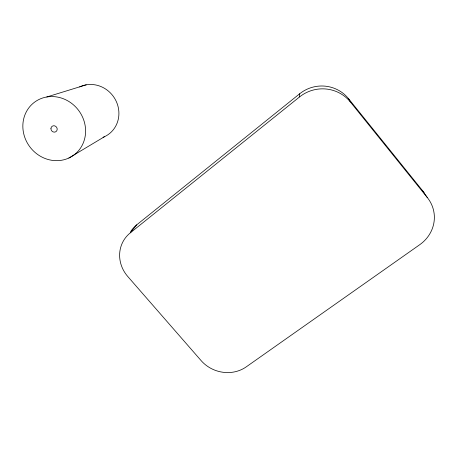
<?xml version="1.0" encoding="UTF-8"?>
<svg xmlns="http://www.w3.org/2000/svg" width="457" height="457" viewBox="0 0 457 457"><rect width="100%" height="100%" fill="white"/><g stroke="black" fill="none" stroke-linecap="round" stroke-linejoin="round"><path stroke-width="0.69" d="M422.354 190.432L427.306 197.544A35.817 33.464 -8.1 0 1 419.743 244.695L246.22 366.88A32.561 29.556 18.9 0 1 201.131 360.624L127.8 276.536A32.995 30.585 30.9 0 1 130.319 232.83L299.569 96.918L299.683 93.765A34.526 33.727 -16.5 0 1 348.491 98.643L422.354 190.432A34.389 32.23 -8.6 0 1 424.29 193.122M130.319 232.83L136.734 224.827L299.683 93.765M68.83 158.042A32.95 30.442 52.9 0 0 70.972 102.882A32.95 30.442 52.9 0 0 22.867 124.915A32.95 30.442 52.9 0 0 68.83 158.042L104.35 136.774M46.803 96.975L86.219 84.825M348.491 98.643L350.422 102.02L427.306 197.544M79.632 86.921A27.871 26.146 54.7 0 1 116.198 101.265A27.871 26.146 54.7 0 1 103.105 137.306M299.569 96.918A35.954 35.086 -15.1 0 1 350.422 102.02M130.645 231.653A31.773 29.574 30.9 0 1 136.734 224.827M50.938 128.6A3.296 3.045 52.9 0 0 55.554 131.873A3.296 3.045 52.9 0 0 55.725 126.355A3.296 3.045 52.9 0 0 50.938 128.6"/></g></svg>
